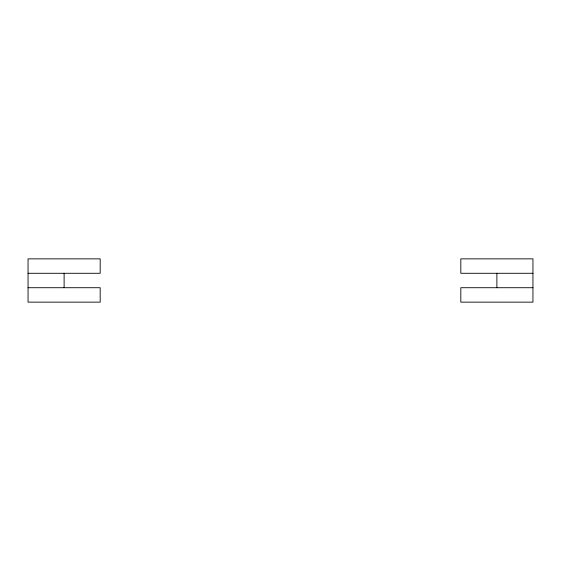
<?xml version="1.0" encoding="UTF-8"?>
<svg xmlns="http://www.w3.org/2000/svg" width="561" height="561" viewBox="0 0 561 561"><rect width="100%" height="100%" fill="white"/><g stroke="black" fill="none" stroke-linecap="round" stroke-linejoin="round"><path stroke-width="0.84" d="M28.05 273.284L100.181 273.284L100.181 258.859L28.05 258.859L28.05 302.141L100.181 302.141L100.181 287.716L28.05 287.716M532.95 273.284L460.819 273.284L460.819 258.859L532.95 258.859L532.95 302.141L460.819 302.141L460.819 287.716L532.95 287.716M496.885 273.284L496.885 287.716M64.115 273.284L64.115 287.716"/></g></svg>
